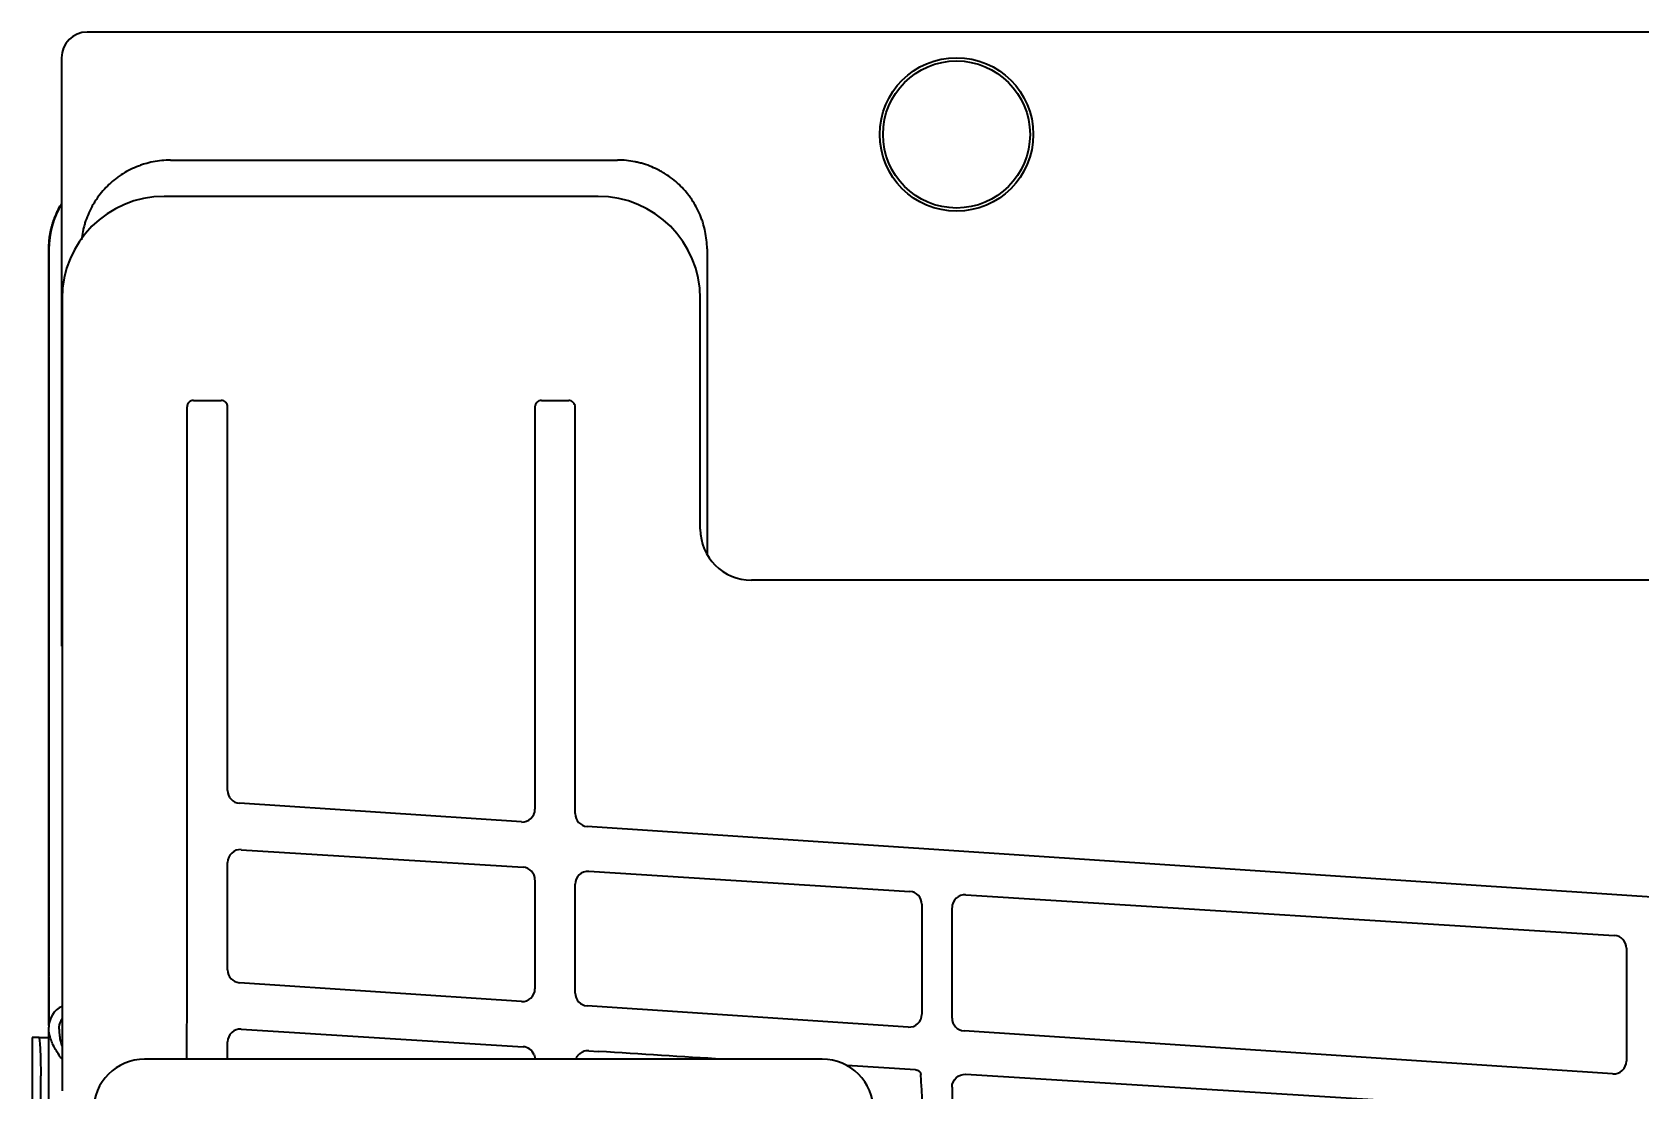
# Model space of a CAD drawing. Extents: x 6336 to 10269, y -393 to 3204.
# Drawn here: x 8426.8 to 8552.6, y 3062.8 to 3145.5 of the extents above; entities that cross this region are included whole.
import ezdxf

# ---------------------------------------------------------------- set-up
doc = ezdxf.new("R2010")
doc.units = 0
doc.header["$LTSCALE"] = 5
doc.layers.add('1', color=7, linetype='CONTINUOUS', true_color=0xffffff)

msp = doc.modelspace()

# ---------------------------------------------------------------- linework, layer by layer
at = {"layer": '1', "color": 7, "linetype": 'Continuous', "lineweight": 35}
for p, q in [((9175.07, 3145.53), (8431.07, 3145.53)), ((8429.07, 3143.53), (8429.07, 3097.53)), ((8437.59, 3135.53), (8472.56, 3135.53)), ((8471.04, 3132.69), (8437.1, 3132.69)), ((8437.1, 3132.69), (8437.1, 3132.68)), ((8471.04, 3132.68), (8437.1, 3132.68)), ((8471.04, 3132.69), (8471.04, 3132.68)), ((8428.07, 3128.53), (8428.07, 3071.73)), ((8428.08, 3128.53), (8428.07, 3128.53)), ((8428.08, 3071.72), (8428.08, 3128.53)), ((8479.56, 3128.59), (8479.56, 3104.69)), ((8429.11, 3124.7), (8429.11, 3062.76)), ((8429.11, 3124.7), (8429.11, 3124.7)), ((8429.11, 3124.7), (8429.11, 3062.76)), ((8479.03, 3106.68), (8479.03, 3124.7)), ((8479.03, 3124.7), (8479.03, 3124.7)), ((8479.03, 3106.68), (8479.03, 3124.7)), ((8439.39, 3116.73), (8439.4, 3116.73)), ((8439.4, 3116.73), (8441.55, 3116.73)), ((8441.56, 3116.73), (8441.55, 3116.73)), ((8466.61, 3116.73), (8466.6, 3116.73)), ((8466.61, 3116.73), (8468.73, 3116.73)), ((8468.73, 3116.73), (8468.74, 3116.73)), ((8438.88, 3116.23), (8438.88, 3070.12)), ((8442.06, 3086.24), (8442.06, 3116.23)), ((8466.1, 3116.23), (8466.1, 3084.77)), ((8469.24, 3084.43), (8469.24, 3116.23)), ((8479.03, 3106.68), (8479.03, 3106.68)), ((9123.12, 3102.69), (8483.03, 3102.69)), ((8483.03, 3102.69), (8483.03, 3102.68)), ((9123.12, 3102.68), (8483.03, 3102.68)), ((8496.95, 3102.7), (8496.94, 3102.69)), ((8496.95, 3102.7), (8496.97, 3102.69)), ((8465.04, 3083.78), (8442.99, 3085.24)), ((8702.85, 3068), (8470.18, 3083.43)), ((8443.12, 3081.61), (8465.17, 3080.24)), ((8442.06, 3072.21), (8442.06, 3080.62)), ((8466.1, 3079.24), (8466.1, 3070.74)), ((8469.24, 3070.4), (8469.24, 3078.92)), ((8470.3, 3079.92), (8495.42, 3078.35)), ((8499.79, 3078.07), (8550.52, 3074.9)), ((8496.36, 3077.35), (8496.36, 3068.74)), ((8498.72, 3068.45), (8498.72, 3077.07)), ((8551.46, 3073.91), (8551.46, 3065.08)), ((8428.07, 3071.66), (8428.07, 3067.73)), ((8428.08, 3067.86), (8428.08, 3071.69)), ((8465.04, 3069.75), (8442.99, 3071.21)), ((8495.29, 3067.74), (8470.18, 3069.41)), ((8428.07, 2432.33), (8428.07, 3067.73)), ((8443.12, 3067.59), (8465.17, 3066.21)), ((8426.77, 3066.93), (8426.78, 3066.93)), ((8426.77, 3066.93), (8426.77, 2417.53)), ((8427.31, 3066.93), (8426.78, 3066.93)), ((8427.31, 3066.93), (8428.07, 3066.93)), ((8442.06, 3065.23), (8442.06, 3066.59)), ((8550.39, 3064.09), (8499.66, 3067.45)), ((8488.57, 3065.23), (8435.57, 3065.23)), ((8470.3, 3065.89), (8471.08, 3065.84)), ((8427.46, 2420.53), (8427.46, 3063.93)), ((8495.86, 3064.4), (8490.49, 3064.74)), ((8550.52, 3060.87), (8499.79, 3064.04)), ((8429.11, 3062.76), (8429.11, 3062.76)), ((8498.72, 3063.05), (8498.72, 3059.66))]:
    msp.add_line(p, q, dxfattribs=at)
for radius in [6, 5.75]:
    msp.add_circle((8499.07, 3137.53), radius, dxfattribs=at)
for centre, radius, start in [((8431.07, 3143.53), 2, 90), ((8429.87, 3067.73), 1.8, 114.9652), ((8429.87, 3067.73), 1, 139.4352)]:
    msp.add_arc(centre, radius, start, 180, dxfattribs=at)
for centre, major_axis, ratio, start_param, end_param in [((8435.08, 3128.52), (4.95, -4.95), 0.999478, 3.386374, 3.926382), ((8437.12, 3124.68), (5.67, -5.67), 0.997776, 2.357564, 3.925621), ((8471.02, 3124.68), (-5.67, -5.67), 0.997776, 2.357564, 3.925621), ((8439.39, 3116.23), (0.501, 0), 0.998459, 1.570796, 3.141593), ((8441.56, 3116.23), (0, -0.5), 0.99925, 1.570796, 3.141593), ((8466.6, 3116.23), (0.501, 0), 0.998459, 1.570796, 3.141593), ((8468.74, 3116.23), (0, -0.5), 0.99925, 1.570796, 3.141593), ((8483.04, 3106.69), (-2.84, -2.84), 0.996244, 5.499157, 7.067214), ((8443.06, 3086.24), (0.477, -0.88), 0.998873, 4.215837, 5.7215), ((8465.1, 3084.77), (0.739, -0.675), 0.998632, 5.388335, 7.022435), ((8470.24, 3084.43), (0.477, -0.88), 0.998873, 4.215837, 5.7215), ((8443.06, 3080.62), (-0.478, -0.879), 0.998825, 3.575991, 5.210091), ((8465.1, 3079.24), (-0.746, -0.667), 0.998687, 2.413283, 3.918945), ((8470.24, 3078.92), (-0.478, -0.879), 0.998825, 3.575991, 5.210091), ((8495.36, 3077.35), (-0.746, -0.667), 0.998687, 2.413283, 3.918945), ((8499.72, 3077.08), (-0.478, -0.879), 0.998825, 3.575991, 5.210091), ((8550.46, 3073.91), (-0.746, -0.667), 0.998687, 2.413283, 3.918945), ((8443.06, 3072.21), (0.477, -0.88), 0.998873, 4.215837, 5.7215), ((8438.74, 3070.12), (0, -8.4), 0.017478, 0.948659, 1.5709), ((8465.1, 3070.74), (0.739, -0.675), 0.998632, 5.388335, 7.022435), ((8470.24, 3070.4), (0.477, -0.88), 0.998873, 4.215837, 5.7215), ((8443.06, 3066.59), (-0.478, -0.879), 0.998825, 3.575991, 5.210091), ((8495.36, 3068.74), (0.739, -0.675), 0.998632, 5.388335, 7.022435), ((8499.72, 3068.45), (0.477, -0.88), 0.998873, 4.215837, 5.7215), ((8427.31, 3063.93), (0, -3), 0.052336, 1.570796, 3.141593), ((8435.57, 3061.23), (2.83, -2.83), 0.999695, 2.356347, 3.926839), ((8465.1, 3065.21), (-0.746, -0.667), 0.998687, 2.784567, 3.918945), ((8470.24, 3064.89), (-0.478, -0.879), 0.998825, 3.575991, 4.057119), ((8468.31, 3065.83), (52.87, -3.29), 0.003362, 1.331984, 1.518572), ((8488.57, 3061.23), (-2.83, -2.83), 0.999695, 2.356347, 3.926839), ((8550.46, 3065.08), (0.739, -0.675), 0.998632, 5.388335, 7.022435)]:
    msp.add_ellipse(centre, major_axis=major_axis, ratio=ratio, start_param=start_param, end_param=end_param, dxfattribs=at)
at = {"layer": '1', "color": 7, "linetype": 'Continuous', "lineweight": 35, "extrusion": (0, 0, -1)}
msp.add_ellipse((8499.72, 3063.05), major_axis=(-0.478, -0.879), ratio=0.998825, start_param=1.073094, end_param=2.707194, dxfattribs=at)
at = {"layer": '1', "color": 7, "linetype": 'Continuous', "lineweight": 35}
for points, knots in [([(8437.59, 3135.53), (8437.36, 3135.53), (8437.13, 3135.51), (8436.68, 3135.47), (8436.23, 3135.4), (8435.79, 3135.29), (8435.52, 3135.21), (8435.46, 3135.2), (8435.35, 3135.16), (8435.3, 3135.14), (8435.14, 3135.08), (8435.03, 3135.04), (8434.71, 3134.91), (8434.3, 3134.72), (8433.91, 3134.49), (8433.63, 3134.3), (8433.53, 3134.23), (8433.4, 3134.13), (8433.35, 3134.1), (8433.26, 3134.03), (8433.21, 3133.99), (8432.99, 3133.81), (8432.82, 3133.66), (8432.5, 3133.34), (8432.19, 3133.01), (8431.92, 3132.64), (8431.76, 3132.41), (8431.73, 3132.36), (8431.67, 3132.26), (8431.64, 3132.21), (8431.55, 3132.07), (8431.49, 3131.97), (8431.33, 3131.67), (8431.13, 3131.26), (8430.97, 3130.83), (8430.87, 3130.51), (8430.84, 3130.4), (8430.8, 3130.23), (8430.78, 3130.18), (8430.76, 3130.06), (8430.75, 3130.01), (8430.69, 3129.74), (8430.66, 3129.52), (8430.63, 3129.3)], [0, 0, 0, 0, 0.066834, 0.066834, 0.133668, 0.200501, 0.200501, 0.21721, 0.21721, 0.233918, 0.233918, 0.267335, 0.267335, 0.334169, 0.401003, 0.401003, 0.43442, 0.43442, 0.451128, 0.451128, 0.467836, 0.467836, 0.53467, 0.53467, 0.601504, 0.668338, 0.668338, 0.685046, 0.685046, 0.701755, 0.701755, 0.735172, 0.735172, 0.802005, 0.868839, 0.868839, 0.902256, 0.902256, 0.918964, 0.918964, 0.935673, 0.935673, 1, 1, 1, 1]), ([(8479.56, 3128.59), (8479.56, 3128.82), (8479.54, 3129.05), (8479.49, 3129.5), (8479.42, 3129.95), (8479.31, 3130.38), (8479.23, 3130.66), (8479.21, 3130.71), (8479.17, 3130.82), (8479.15, 3130.87), (8479.09, 3131.04), (8479.05, 3131.14), (8478.92, 3131.46), (8478.72, 3131.87), (8478.49, 3132.25), (8478.3, 3132.54), (8478.23, 3132.63), (8478.13, 3132.77), (8478.09, 3132.81), (8478.02, 3132.9), (8477.99, 3132.95), (8477.8, 3133.17), (8477.65, 3133.34), (8477.33, 3133.66), (8476.99, 3133.96), (8476.62, 3134.23), (8476.39, 3134.39), (8476.34, 3134.42), (8476.24, 3134.48), (8476.19, 3134.51), (8476.04, 3134.6), (8475.94, 3134.65), (8475.64, 3134.81), (8475.23, 3135.01), (8474.81, 3135.16), (8474.48, 3135.26), (8474.37, 3135.29), (8474.2, 3135.33), (8474.15, 3135.34), (8474.04, 3135.37), (8473.98, 3135.38), (8473.7, 3135.44), (8473.25, 3135.5), (8472.79, 3135.53), (8472.56, 3135.53)], [0, 0, 0, 0, 0.0625, 0.0625, 0.125, 0.1875, 0.1875, 0.203125, 0.203125, 0.21875, 0.21875, 0.25, 0.25, 0.3125, 0.375, 0.375, 0.40625, 0.40625, 0.421875, 0.421875, 0.4375, 0.4375, 0.5, 0.5, 0.5625, 0.625, 0.625, 0.640625, 0.640625, 0.65625, 0.65625, 0.6875, 0.6875, 0.75, 0.8125, 0.8125, 0.84375, 0.84375, 0.859375, 0.859375, 0.875, 0.875, 0.9375, 1, 1, 1, 1]), ([(8428.07, 3128.53), (8428.07, 3128.53), (8428.07, 3128.53), (8428.07, 3128.53), (8428.07, 3128.53), (8428.07, 3128.53), (8428.07, 3128.53), (8428.07, 3128.53), (8428.07, 3128.53), (8428.07, 3128.54), (8428.07, 3128.54), (8428.07, 3128.54), (8428.07, 3128.54), (8428.07, 3128.54), (8428.07, 3128.54), (8428.07, 3128.55), (8428.07, 3128.55), (8428.07, 3128.55), (8428.07, 3128.55), (8428.07, 3128.56), (8428.07, 3128.56), (8428.07, 3128.56), (8428.07, 3128.57), (8428.07, 3128.57), (8428.07, 3128.57), (8428.07, 3128.58), (8428.07, 3128.58), (8428.07, 3128.58), (8428.07, 3128.59), (8428.07, 3128.59), (8428.07, 3128.6), (8428.07, 3128.6), (8428.07, 3128.61), (8428.07, 3128.61), (8428.07, 3128.62), (8428.07, 3128.62), (8428.07, 3128.63), (8428.07, 3128.63), (8428.07, 3128.64), (8428.07, 3128.65), (8428.07, 3128.65), (8428.07, 3128.66), (8428.07, 3128.66), (8428.07, 3128.67), (8428.07, 3128.68), (8428.07, 3128.68), (8428.07, 3128.69), (8428.08, 3128.7), (8428.08, 3128.71), (8428.08, 3128.71), (8428.08, 3128.72), (8428.08, 3128.73), (8428.08, 3128.74), (8428.08, 3128.74), (8428.08, 3128.75), (8428.08, 3128.76), (8428.08, 3128.77), (8428.08, 3128.78), (8428.08, 3128.79), (8428.08, 3128.8), (8428.08, 3128.81), (8428.08, 3128.82), (8428.08, 3128.82), (8428.08, 3128.83), (8428.08, 3128.84), (8428.08, 3128.85), (8428.08, 3128.86), (8428.08, 3128.87), (8428.08, 3128.89), (8428.08, 3128.9), (8428.08, 3128.91), (8428.08, 3128.92), (8428.08, 3128.93), (8428.09, 3128.94), (8428.09, 3128.95), (8428.09, 3128.96), (8428.09, 3128.97), (8428.09, 3128.99), (8428.09, 3129), (8428.09, 3129.01), (8428.09, 3129.02), (8428.09, 3129.04), (8428.09, 3129.05), (8428.09, 3129.06), (8428.09, 3129.07), (8428.1, 3129.09), (8428.1, 3129.1), (8428.1, 3129.11), (8428.1, 3129.13), (8428.1, 3129.14), (8428.1, 3129.16), (8428.1, 3129.17), (8428.11, 3129.28), (8428.14, 3129.49), (8428.18, 3129.78), (8428.24, 3130.06), (8428.31, 3130.32), (8428.38, 3130.57), (8428.45, 3130.8), (8428.52, 3131.01), (8428.62, 3131.24), (8428.73, 3131.49), (8428.85, 3131.74), (8428.94, 3131.9), (8428.97, 3131.96)], [0, 0, 0, 0, 0.000039, 0.000119, 0.00024, 0.000403, 0.00061, 0.000859, 0.001152, 0.001489, 0.00187, 0.002294, 0.002762, 0.003274, 0.00383, 0.004429, 0.005073, 0.00576, 0.006491, 0.007267, 0.008086, 0.008949, 0.009855, 0.010806, 0.011801, 0.012839, 0.013922, 0.015048, 0.016219, 0.017433, 0.018691, 0.019993, 0.021339, 0.022729, 0.024163, 0.025641, 0.027163, 0.028729, 0.030338, 0.031992, 0.033689, 0.035431, 0.037216, 0.039046, 0.040919, 0.042836, 0.044797, 0.046802, 0.048851, 0.050944, 0.053081, 0.055262, 0.057487, 0.059755, 0.062068, 0.064425, 0.066825, 0.06927, 0.071758, 0.07429, 0.076867, 0.079487, 0.082151, 0.084859, 0.087611, 0.090407, 0.093247, 0.096131, 0.099059, 0.102031, 0.105047, 0.108106, 0.11121, 0.114357, 0.117549, 0.120784, 0.124064, 0.127387, 0.130754, 0.134165, 0.137621, 0.14112, 0.144663, 0.14825, 0.151881, 0.155556, 0.159274, 0.163037, 0.166844, 0.170694, 0.174589, 0.178528, 0.18251, 0.269795, 0.352952, 0.431982, 0.506884, 0.577658, 0.644305, 0.706824, 0.765217, 0.851757, 0.937974, 1, 1, 1, 1]), ([(8429.1, 3065.25), (8429.07, 3065.28), (8429.05, 3065.31), (8429, 3065.38), (8428.97, 3065.41), (8428.92, 3065.49), (8428.9, 3065.52), (8428.78, 3065.7), (8428.68, 3065.85), (8428.52, 3066.14), (8428.44, 3066.28), (8428.31, 3066.57), (8428.26, 3066.72), (8428.19, 3066.93), (8428.17, 3067), (8428.14, 3067.11), (8428.13, 3067.15), (8428.12, 3067.22), (8428.11, 3067.26), (8428.08, 3067.44), (8428.07, 3067.58), (8428.07, 3067.73)], [0, 0, 0, 0, 0.038209, 0.038209, 0.081926, 0.081926, 0.125644, 0.125644, 0.300515, 0.300515, 0.475387, 0.475387, 0.650258, 0.650258, 0.737693, 0.737693, 0.781411, 0.781411, 0.825129, 0.825129, 1, 1, 1, 1]), ([(8428.87, 3067.73), (8428.87, 3067.69), (8428.87, 3067.65), (8428.87, 3067.58), (8428.88, 3067.54), (8428.88, 3067.44), (8428.89, 3067.36), (8428.91, 3067.15), (8428.92, 3067), (8428.98, 3066.66), (8429.03, 3066.47), (8429.08, 3066.28)], [0, 0, 0, 0, 0.074552, 0.074552, 0.149103, 0.149103, 0.298207, 0.298207, 0.596413, 0.596413, 1, 1, 1, 1]), ([(8466.03, 3065.57), (8466.06, 3065.52), (8466.07, 3065.46), (8466.09, 3065.37), (8466.1, 3065.33), (8466.1, 3065.27), (8466.1, 3065.24), (8466.1, 3065.21)], [0, 0, 0, 0, 0.5, 0.5, 0.75, 0.75, 1, 1, 1, 1]), ([(8469.3, 3065.23), (8469.3, 3065.23), (8469.3, 3065.23), (8469.31, 3065.26), (8469.33, 3065.31), (8469.35, 3065.35), (8469.38, 3065.39), (8469.39, 3065.41), (8469.43, 3065.47), (8469.49, 3065.55), (8469.55, 3065.62), (8469.61, 3065.66), (8469.63, 3065.68), (8469.67, 3065.71), (8469.69, 3065.72), (8469.75, 3065.76), (8469.79, 3065.78), (8469.84, 3065.8)], [0, 0, 0, 0, 0.015351, 0.015351, 0.104864, 0.194378, 0.194378, 0.283892, 0.283892, 0.462919, 0.641946, 0.641946, 0.731459, 0.731459, 0.820973, 0.820973, 1, 1, 1, 1]), ([(8495.86, 3064.4), (8495.88, 3064.4), (8495.9, 3064.4), (8495.94, 3064.39), (8495.95, 3064.39), (8495.98, 3064.38), (8495.99, 3064.38), (8496.03, 3064.37), (8496.05, 3064.36), (8496.08, 3064.34), (8496.09, 3064.33), (8496.11, 3064.32), (8496.14, 3064.3), (8496.15, 3064.29), (8496.17, 3064.27), (8496.18, 3064.26), (8496.21, 3064.23), (8496.22, 3064.21), (8496.24, 3064.18), (8496.24, 3064.17), (8496.25, 3064.16), (8496.25, 3064.16), (8496.26, 3064.14), (8496.26, 3064.13), (8496.27, 3064.09), (8496.28, 3064.06), (8496.28, 3064.04)], [0, 0, 0, 0, 0.125, 0.125, 0.1875, 0.1875, 0.25, 0.25, 0.375, 0.375, 0.4375, 0.4375, 0.5, 0.5625, 0.5625, 0.625, 0.625, 0.75, 0.75, 0.78125, 0.78125, 0.8125, 0.8125, 0.875, 0.875, 1, 1, 1, 1]), ([(8496.4, 3061.48), (8496.4, 3061.69), (8496.39, 3061.9), (8496.38, 3062.33), (8496.37, 3062.54), (8496.34, 3062.97), (8496.33, 3063.18), (8496.3, 3063.61), (8496.29, 3063.82), (8496.28, 3064.04)], [0, 0, 0, 0, 0.25, 0.25, 0.5, 0.5, 0.75, 0.75, 1, 1, 1, 1])]:
    msp.add_open_spline(points, degree=3, knots=knots, dxfattribs=at)

doc.saveas('drawing.dxf')
